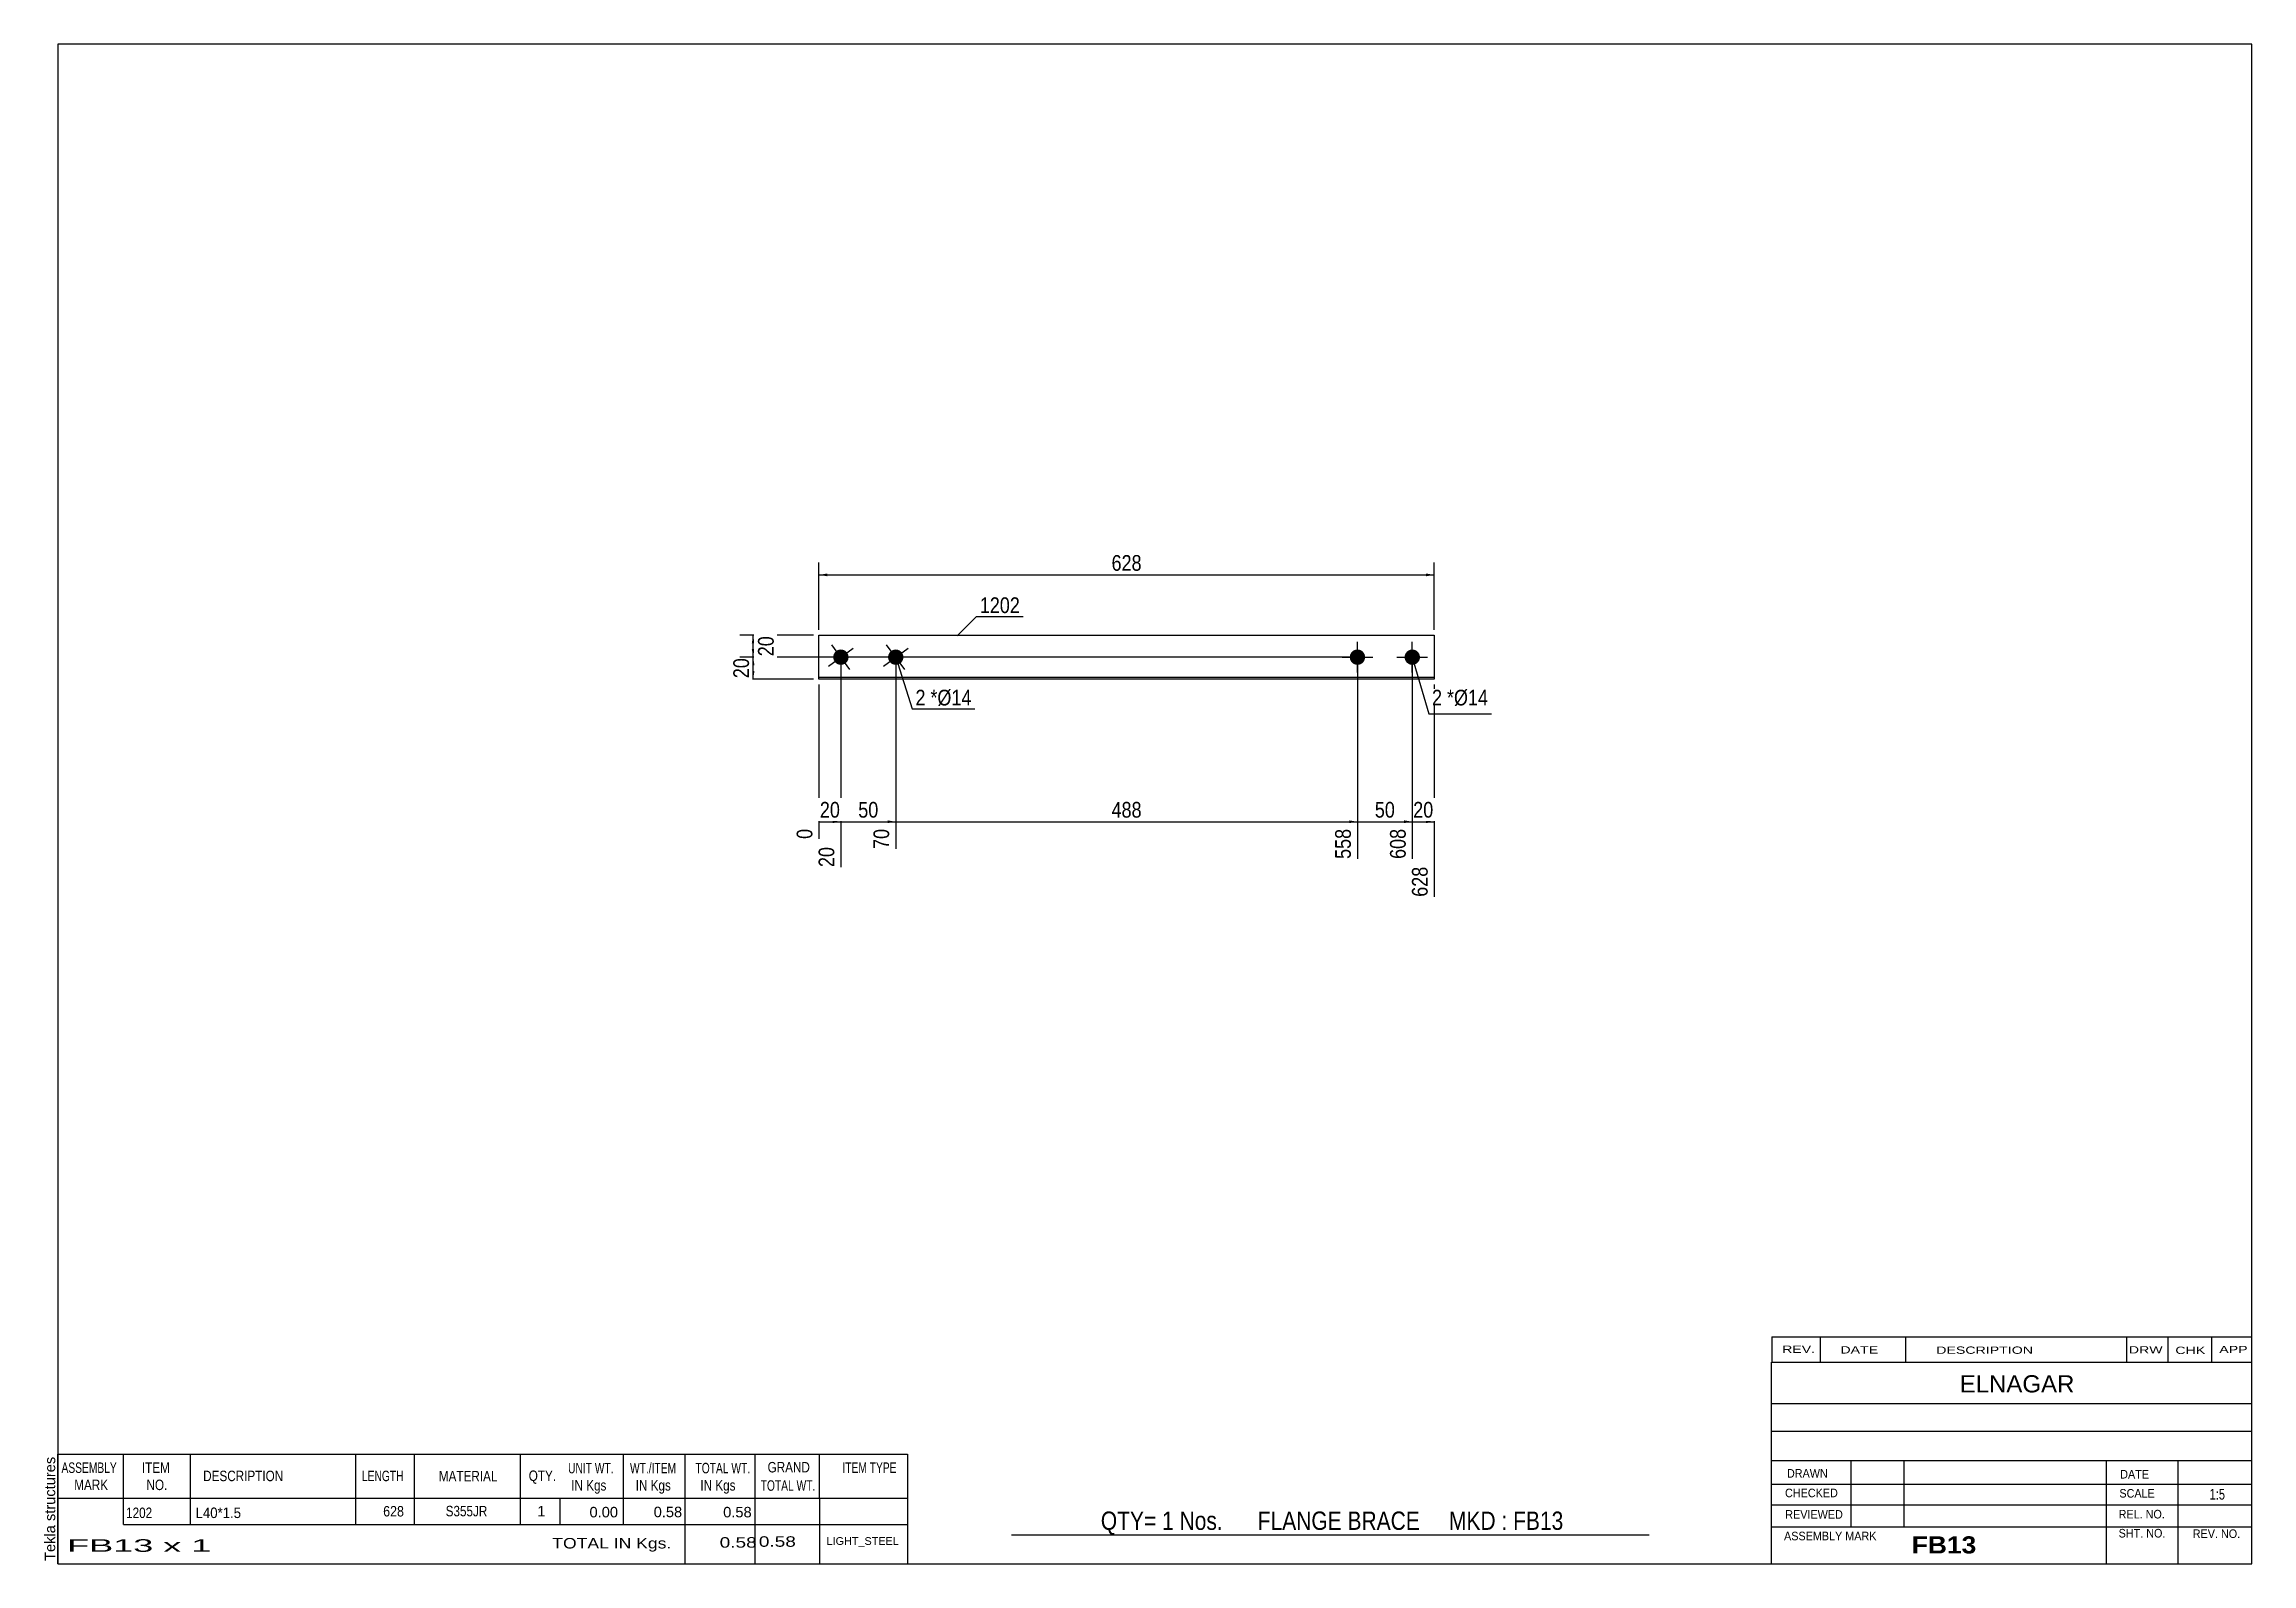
# Model space of a CAD drawing. Header units: millimetres. Extents: x 2 to 405, y 5 to 282.
import ezdxf

# ---------------------------------------------------------------- set-up
doc = ezdxf.new("R2010")
doc.units = ezdxf.units.MM
doc.styles.add('Arial', font='ARIAL.TTF', dxfattribs={"height": 0.2})
doc.styles.add('Arial Bold', font='ARIALBD.TTF', dxfattribs={"height": 0.2})
doc.styles.add('Arial Narrow', font='ARIALN.TTF', dxfattribs={"height": 0.2})

# ---------------------------------------------------------------- blocks, each defined once
blk = doc.blocks.new('Unknown-627396085-1209')
at = {"color": 5, "linetype": 'Continuous'}
for p, q in [((405, 282), (5, 282)), ((5, 282), (5, 5)), ((405, 5), (405, 282)), ((5, 5), (405, 5))]:
    blk.add_line(p, q, dxfattribs=at)
at = {"color": 174, "linetype": 'Continuous', "style": 'Arial'}
blk.add_text('Tekla structures', height=1.9102, rotation=90, dxfattribs=at).set_placement((4.5, 5.5))
blk = doc.blocks.new('Bolt-627396085-1268 - 1229')
at = {"linetype": 'Continuous'}
blk.add_hatch(color=3, dxfattribs=at).paths.add_polyline_path([(156.92, 171.38, -1), (158.58, 169.12, -1)])
at = {"color": 3, "linetype": 'Continuous'}
for p, q in [((155.5, 168.59), (160, 171.91)), ((159.41, 168), (156.09, 172.5))]:
    blk.add_line(p, q, dxfattribs=at)
blk = doc.blocks.new('Bolt-627396085-1273 - 1229')
at = {"linetype": 'Continuous'}
blk.add_hatch(color=3, dxfattribs=at).paths.add_polyline_path([(146.92, 171.38, -1), (148.58, 169.12, -1)])
at = {"color": 3, "linetype": 'Continuous'}
for p, q in [((145.5, 168.59), (150, 171.91)), ((149.41, 168), (146.09, 172.5))]:
    blk.add_line(p, q, dxfattribs=at)
blk = doc.blocks.new('Part-627396085-1325 - 1229')
at = {"color": 2, "linetype": 'Continuous'}
for p, q in [((143.75, 166.25), (143.75, 174.25)), ((143.75, 174.25), (199.93, 174.25)), ((200.03, 174.25), (255.93, 174.25)), ((255.93, 174.25), (255.93, 166.25)), ((199.93, 166.55), (143.75, 166.55)), ((199.93, 166.25), (143.75, 166.25)), ((255.93, 166.55), (200.03, 166.55)), ((255.93, 166.25), (200.03, 166.25))]:
    blk.add_line(p, q, dxfattribs=at)
blk = doc.blocks.new('Bolt-627396085-1309 - 1229')
at = {"linetype": 'Continuous'}
for points in [[(241.93, 171.65, -1), (241.93, 168.85, -1)], [(251.93, 171.65, -1), (251.93, 168.85, -1)]]:
    blk.add_hatch(color=3, dxfattribs=at).paths.add_polyline_path(points)
at = {"color": 3, "linetype": 'Continuous'}
for p, q in [((239.13, 170.25), (244.73, 170.25)), ((241.93, 167.45), (241.93, 173.05)), ((249.13, 170.25), (254.73, 170.25)), ((251.93, 167.45), (251.93, 173.05))]:
    blk.add_line(p, q, dxfattribs=at)
blk = doc.blocks.new('StraightDimension-627396085-1328 - 1229')
at = {"linetype": 'Continuous'}
for points in [[(131.5, 168.75), (131.75, 170.25), (132, 168.75)], [(132, 167.75), (131.75, 166.25), (131.5, 167.75)]]:
    blk.add_hatch(color=7, dxfattribs=at).paths.add_polyline_path(points)
at = {"color": 7, "linetype": 'Continuous'}
for p, q in [((240.93, 170.25), (129.5, 170.25)), ((131.75, 166.25), (131.75, 170.25)), ((142.75, 166.25), (129.5, 166.25))]:
    blk.add_line(p, q, dxfattribs=at)
at = {"color": 0}
blk.add_wipeout([(131.6, 170.68), (127.4, 170.68), (127.4, 165.82), (131.6, 165.82)], dxfattribs=at)
at = {"color": 3, "style": 'Arial Narrow'}
blk.add_text('20', height=2.863, rotation=90.0002, dxfattribs=at).set_placement((131, 166.42))
blk = doc.blocks.new('StraightDimension-627396085-1346 - 1229')
at = {"linetype": 'Continuous'}
for points in [[(131.5, 172.75), (131.75, 174.25), (132, 172.75)], [(132, 171.75), (131.75, 170.25), (131.5, 171.75)]]:
    blk.add_hatch(color=7, dxfattribs=at).paths.add_polyline_path(points)
at = {"color": 7, "linetype": 'Continuous'}
for p, q in [((142.75, 174.25), (129.35, 174.25)), ((131.75, 170.25), (131.75, 174.25)), ((240.93, 170.25), (129.35, 170.25))]:
    blk.add_line(p, q, dxfattribs=at)
at = {"color": 0}
blk.add_wipeout([(136.1, 174.68), (131.9, 174.68), (131.9, 169.82), (136.1, 169.82)], dxfattribs=at)
at = {"color": 3, "style": 'Arial Narrow'}
blk.add_text('20', height=2.863, rotation=90.0002, dxfattribs=at).set_placement((135.5, 170.42))
blk = doc.blocks.new('StraightDimension-627396085-1419 - 1229')
at = {"linetype": 'Continuous'}
for points in [[(145.25, 185), (143.75, 185.25), (145.25, 185.5)], [(254.43, 185.5), (255.93, 185.25), (254.43, 185)]]:
    blk.add_hatch(color=7, dxfattribs=at).paths.add_polyline_path(points)
at = {"color": 7, "linetype": 'Continuous'}
for p, q in [((143.75, 175.25), (143.75, 187.5)), ((143.75, 185.25), (255.93, 185.25)), ((255.93, 175.25), (255.93, 187.5))]:
    blk.add_line(p, q, dxfattribs=at)
at = {"color": 0}
blk.add_wipeout([(203.18, 185.4), (203.18, 189.6), (196.5, 189.6), (196.5, 185.4)], dxfattribs=at)
at = {"color": 3, "style": 'Arial Narrow'}
blk.add_text('628', height=2.863, dxfattribs=at).set_placement((197.1, 186))
blk = doc.blocks.new('StraightDimension-627396085-1693 - 1229')
at = {"linetype": 'Continuous'}
blk.add_hatch(color=7, dxfattribs=at).paths.add_polyline_path([(254.43, 140.5), (255.93, 140.25), (254.43, 140)])
at = {"color": 7, "linetype": 'Continuous'}
for p, q in [((251.93, 169.25), (251.93, 133.47)), ((255.93, 165.25), (255.93, 126.57)), ((251.93, 140.25), (255.93, 140.25))]:
    blk.add_line(p, q, dxfattribs=at)
at = {"color": 0}
blk.add_wipeout([(256.36, 140.4), (256.36, 144.6), (251.5, 144.6), (251.5, 140.4)], dxfattribs=at)
at = {"color": 0, "linetype": 'Continuous'}
blk.add_wipeout([(255.33, 132.65), (251.13, 132.65), (251.13, 125.97), (255.33, 125.97)], dxfattribs=at)
at = {"color": 3, "style": 'Arial Narrow'}
blk.add_text('20', height=2.863, dxfattribs=at).set_placement((252.1, 141))
at = {"color": 3, "linetype": 'Continuous', "style": 'Arial Narrow'}
blk.add_text('628', height=2.863, rotation=90.0002, dxfattribs=at).set_placement((254.73, 126.57))
blk = doc.blocks.new('StraightDimension-627396085-1694 - 1229')
at = {"linetype": 'Continuous'}
blk.add_hatch(color=7, dxfattribs=at).paths.add_polyline_path([(250.43, 140.5), (251.93, 140.25), (250.43, 140)])
at = {"color": 7, "linetype": 'Continuous'}
for p, q in [((241.93, 169.25), (241.93, 133.47)), ((251.93, 169.25), (251.93, 133.47)), ((241.93, 140.25), (251.93, 140.25))]:
    blk.add_line(p, q, dxfattribs=at)
at = {"color": 0}
blk.add_wipeout([(249.36, 140.4), (249.36, 144.6), (244.5, 144.6), (244.5, 140.4)], dxfattribs=at)
at = {"color": 0, "linetype": 'Continuous'}
blk.add_wipeout([(251.33, 139.55), (247.13, 139.55), (247.13, 132.87), (251.33, 132.87)], dxfattribs=at)
at = {"color": 3, "style": 'Arial Narrow'}
blk.add_text('50', height=2.863, dxfattribs=at).set_placement((245.1, 141))
at = {"color": 3, "linetype": 'Continuous', "style": 'Arial Narrow'}
blk.add_text('608', height=2.863, rotation=90.0002, dxfattribs=at).set_placement((250.73, 133.47))
blk = doc.blocks.new('StraightDimension-627396085-1695 - 1229')
at = {"linetype": 'Continuous'}
blk.add_hatch(color=7, dxfattribs=at).paths.add_polyline_path([(240.43, 140.5), (241.93, 140.25), (240.43, 140)])
at = {"color": 7, "linetype": 'Continuous'}
for p, q in [((157.75, 169.25), (157.75, 135.29)), ((241.93, 169.25), (241.93, 133.47)), ((157.75, 140.25), (241.93, 140.25))]:
    blk.add_line(p, q, dxfattribs=at)
at = {"color": 0}
blk.add_wipeout([(203.18, 140.4), (203.18, 144.6), (196.5, 144.6), (196.5, 140.4)], dxfattribs=at)
at = {"color": 0, "linetype": 'Continuous'}
blk.add_wipeout([(241.33, 139.55), (237.13, 139.55), (237.13, 132.87), (241.33, 132.87)], dxfattribs=at)
at = {"color": 3, "style": 'Arial Narrow'}
blk.add_text('488', height=2.863, dxfattribs=at).set_placement((197.1, 141))
at = {"color": 3, "linetype": 'Continuous', "style": 'Arial Narrow'}
blk.add_text('558', height=2.863, rotation=90.0002, dxfattribs=at).set_placement((240.73, 133.47))
blk = doc.blocks.new('StraightDimension-627396085-1696 - 1229')
at = {"linetype": 'Continuous'}
blk.add_hatch(color=7, dxfattribs=at).paths.add_polyline_path([(156.25, 140.5), (157.75, 140.25), (156.25, 140)])
at = {"color": 7, "linetype": 'Continuous'}
for p, q in [((147.75, 169.25), (147.75, 131.99)), ((157.75, 169.25), (157.75, 135.29)), ((147.75, 140.25), (157.75, 140.25))]:
    blk.add_line(p, q, dxfattribs=at)
at = {"color": 0}
blk.add_wipeout([(155.18, 140.4), (155.18, 144.6), (150.32, 144.6), (150.32, 140.4)], dxfattribs=at)
at = {"color": 0, "linetype": 'Continuous'}
blk.add_wipeout([(157.15, 139.55), (152.95, 139.55), (152.95, 134.69), (157.15, 134.69)], dxfattribs=at)
at = {"color": 3, "style": 'Arial Narrow'}
blk.add_text('50', height=2.863, dxfattribs=at).set_placement((150.92, 141))
at = {"color": 3, "linetype": 'Continuous', "style": 'Arial Narrow'}
blk.add_text('70', height=2.863, rotation=90.0002, dxfattribs=at).set_placement((156.55, 135.29))
blk = doc.blocks.new('StraightDimension-627396085-1697 - 1229')
at = {"linetype": 'Continuous'}
blk.add_hatch(color=7, dxfattribs=at).paths.add_polyline_path([(146.25, 140.5), (147.75, 140.25), (146.25, 140)])
at = {"color": 7, "linetype": 'Continuous'}
for p, q in [((147.75, 169.25), (147.75, 131.99)), ((143.75, 165.25), (143.75, 137.12)), ((143.75, 140.25), (147.75, 140.25))]:
    blk.add_line(p, q, dxfattribs=at)
at = {"color": 0}
blk.add_wipeout([(148.18, 140.4), (148.18, 144.6), (143.32, 144.6), (143.32, 140.4)], dxfattribs=at)
at = {"color": 0, "linetype": 'Continuous'}
blk.add_wipeout([(147.15, 136.25), (142.95, 136.25), (142.95, 131.39), (147.15, 131.39)], dxfattribs=at)
blk.add_wipeout([(143.15, 139.55), (138.95, 139.55), (138.95, 136.52), (143.15, 136.52)], dxfattribs=at)
at = {"color": 3, "style": 'Arial Narrow'}
blk.add_text('20', height=2.863, dxfattribs=at).set_placement((143.92, 141))
at = {"color": 3, "linetype": 'Continuous', "style": 'Arial Narrow'}
for s, height, p in [('0', 2.86, (142.55, 137.12)), ('20', 2.863, (146.55, 131.99))]:
    blk.add_text(s, height=height, rotation=90.0002, dxfattribs=at).set_placement(p)
blk = doc.blocks.new('CBS_BOM-627396085-1779')
at = {"color": 7, "linetype": 'Continuous'}
for p, q in [((4.97, 16.97), (4.97, 24.97)), ((4.97, 24.97), (159.89, 24.97)), ((16.97, 16.97), (16.97, 24.97)), ((29.16, 16.97), (29.16, 24.97)), ((59.32, 16.97), (59.32, 24.97)), ((70, 16.97), (70, 24.97)), ((89.32, 16.97), (89.32, 24.97)), ((108.12, 16.97), (108.12, 24.97)), ((119.33, 16.97), (119.33, 24.97)), ((132.12, 16.97), (132.12, 24.97)), ((143.87, 16.97), (143.87, 24.97)), ((159.89, 24.96), (159.89, 16.98)), ((4.97, 16.97), (159.89, 16.97)), ((4.97, 12.17), (4.97, 16.97)), ((16.97, 12.17), (16.97, 16.97)), ((29.16, 12.17), (29.16, 16.97)), ((59.32, 12.17), (59.32, 16.97)), ((70, 12.17), (70, 16.97)), ((89.32, 12.17), (89.32, 16.97)), ((96.58, 12.17), (96.58, 16.97)), ((108.12, 12.17), (108.12, 16.97)), ((119.33, 12.17), (119.33, 16.97)), ((132.12, 12.17), (132.12, 16.97)), ((143.89, 12.17), (143.89, 16.97)), ((159.89, 16.97), (159.89, 12.17)), ((4.97, 4.97), (4.97, 12.15)), ((16.97, 12.17), (159.89, 12.17)), ((119.33, 4.97), (119.33, 12.15)), ((132.12, 4.97), (132.12, 12.15)), ((143.93, 4.97), (143.93, 12.15)), ((159.89, 12.17), (159.89, 4.97)), ((4.97, 4.97), (159.89, 4.97))]:
    blk.add_line(p, q, dxfattribs=at)
at = {"color": 3, "linetype": 'Continuous', "style": 'Arial'}
for s, height, width, p in [('ASSEMBLY', 1.91, 0.7, (5.65, 21.54)), ('MARK', 1.91, 0.8, (7.97, 18.41)), ('ITEM', 1.91, 0.8, (20.3, 21.54)), ('NO.', 1.91, 0.8, (21.15, 18.41)), ('DESCRIPTION', 1.9102, 0.8, (31.48, 20.04)), ('LENGTH', 1.91, 0.7, (60.43, 20.04)), ('MATERIAL', 1.91, 0.8, (74.45, 19.99)), ('QTY.', 1.91, 0.8, (90.84, 20.07)), ('UNIT WT.', 1.91, 0.7, (98.01, 21.47)), ('IN Kgs', 1.91, 0.8, (98.59, 18.33)), ('WT./ITEM', 1.91, 0.7, (109.3, 21.47)), ('IN Kgs', 1.91, 0.8, (110.34, 18.33)), ('TOTAL WT.', 1.91, 0.7, (121.24, 21.47)), ('IN Kgs', 1.91, 0.8, (122.13, 18.33)), ('TOTAL WT.', 1.91, 0.7, (133.13, 18.29)), ('GRAND', 1.91, 0.8, (134.39, 21.63)), ('ITEM TYPE', 1.91, 0.7, (148.03, 21.55))]:
    blk.add_text(s, height=height, dxfattribs=dict(at, width=width)).set_placement(p)
at = {"color": 7, "linetype": 'Continuous', "style": 'Arial'}
for s, width, p in [('1202', 0.8, (17.43, 13.32)), ('L40*1.5', 0.9, (30.1, 13.32)), ('628', 0.85, (64.3, 13.6)), ('S355JR', 0.8, (75.69, 13.63))]:
    blk.add_text(s, height=1.91, dxfattribs=dict(at, width=width)).set_placement(p)
for s, p in [('1', (92.41, 13.63)), ('0.00', (101.92, 13.44)), ('0.58', (113.62, 13.47)), ('0.58', (126.29, 13.44))]:
    blk.add_text(s, height=1.91, dxfattribs=at).set_placement(p)
at = {"color": 6, "linetype": 'Continuous', "style": 'Arial'}
for s, height, width, p in [('FB13 x 1', 2.292, 2.05, (6.69, 7.16)), ('TOTAL IN Kgs.', 1.9102, 1.2, (95.13, 7.77)), ('0.58', 1.91, 1.3, (125.65, 7.92)), ('0.58', 1.91, 1.3, (132.79, 8.08))]:
    blk.add_text(s, height=height, dxfattribs=dict(at, width=width)).set_placement(p)
blk.add_text('LIGHT_STEEL', height=1.4135, dxfattribs=at).set_placement((145.14, 8.42))
blk = doc.blocks.new('CBS_CALLOFF-627396085-1780')
at = {"color": 7, "linetype": 'Continuous'}
blk.add_line((178.88, 10.27), (295.11, 10.25), dxfattribs=at)
at = {"color": 3, "linetype": 'Continuous', "style": 'Arial Narrow'}
blk.add_text('QTY= 1 Nos.      FLANGE BRACE     MKD : FB13', height=3.3405, dxfattribs=at).set_placement((195.14, 11.16))
blk = doc.blocks.new('CBS_NAME_BLOG-627396085-1781')
at = {"color": 7, "linetype": 'Continuous'}
for p, q in [((317.41, 41.75), (404.93, 41.75)), ((317.41, 5.04), (317.41, 41.75)), ((317.41, 34.21), (404.93, 34.21)), ((317.48, 29.16), (405, 29.16)), ((317.41, 23.79), (404.93, 23.79)), ((331.93, 11.68), (331.93, 23.78)), ((341.62, 11.71), (341.62, 23.78)), ((378.53, 5.04), (378.53, 23.77)), ((391.58, 5.04), (391.58, 23.78)), ((317.42, 19.49), (405, 19.51)), ((317.41, 15.74), (404.93, 15.74)), ((317.41, 11.7), (404.93, 11.7)), ((317.41, 5), (405, 5))]:
    blk.add_line(p, q, dxfattribs=at)
at = {"color": 3, "linetype": 'Continuous', "style": 'Arial'}
blk.add_text('ELNAGAR', height=3.133, dxfattribs=at).set_placement((351.73, 36.22))
at = {"color": 3, "linetype": 'Continuous'}
for s, height, style, width, p in [('DRAWN', 1.566, 'Arial', 0.9, (320.24, 20.68)), ('DATE', 1.566, 'Arial', 0.9, (381, 20.52)), ('CHECKED', 1.566, 'Arial', 0.9, (319.89, 17.11)), ('SCALE', 1.566, 'Arial', 0.9, (380.85, 17.04)), ('1:5', 1.957, 'Arial Narrow', 0.9, (397.3, 16.68)), ('REVIEWED', 1.566, 'Arial', 0.9, (319.93, 13.19)), ('REL. NO.', 1.566, 'Arial', 0.9, (380.71, 13.24)), ('ASSEMBLY MARK', 1.5663, 'Arial', 0.9, (319.71, 9.26)), ('FB13', 3.131, 'Arial Bold', 1.1, (342.99, 6.86)), ('SHT. NO.', 1.566, 'Arial', 0.9, (380.71, 9.77)), ('REV. NO.', 1.566, 'Arial', 0.9, (394.23, 9.68))]:
    blk.add_text(s, height=height, dxfattribs=dict(at, style=style, width=width)).set_placement(p)
blk = doc.blocks.new('CBS_REVISION-627396085-1782')
at = {"color": 7, "linetype": 'Continuous'}
for p, q in [((317.49, 46.38), (404.99, 46.38)), ((317.49, 46.38), (317.49, 41.75)), ((326.29, 46.38), (326.29, 41.75)), ((341.88, 46.38), (341.88, 41.81)), ((382.14, 46.38), (382.14, 41.75)), ((389.68, 46.38), (389.68, 41.75)), ((397.63, 46.38), (397.63, 41.75)), ((317.49, 41.75), (404.99, 41.75))]:
    blk.add_line(p, q, dxfattribs=at)
at = {"color": 7, "style": 'Arial Narrow', "width": 1.7}
for s, height, p in [('REV.', 1.326, (319.35, 43.43)), ('DATE', 1.326, (329.98, 43.31)), ('DESCRIPTION', 1.3257, (347.46, 43.26)), ('DRW', 1.326, (382.57, 43.32)), ('CHK', 1.326, (391.06, 43.23)), ('APP', 1.326, (399.06, 43.38))]:
    blk.add_text(s, height=height, dxfattribs=at).set_placement(p)
blk = doc.blocks.new('MarkSet-627396085-1507 - 1229')
at = {"color": 0}
blk.add_wipeout([(163.18, 161.45), (163.18, 164.45), (161.35, 164.45), (161.35, 161.45)], dxfattribs=at)
blk.add_wipeout([(163.18, 161.45), (163.18, 164.45), (161.35, 164.45), (161.35, 161.45)], dxfattribs=at)
at = {"color": 7, "linetype": 'Continuous'}
blk.add_line((157.75, 170.25), (160.75, 160.85), dxfattribs=at)
at = {"color": 0}
blk.add_wipeout([(165.35, 161.45), (165.35, 164.45), (164.08, 164.45), (164.08, 161.45)], dxfattribs=at)
blk.add_wipeout([(165.35, 161.45), (165.35, 164.45), (164.08, 164.45), (164.08, 161.45)], dxfattribs=at)
at = {"color": 3, "style": 'Arial Narrow'}
blk.add_text('2', height=2.86, dxfattribs=at).set_placement((161.35, 161.45))
at = {"color": 0}
blk.add_wipeout([(171.57, 161.45), (171.57, 164.45), (165.35, 164.45), (165.35, 161.45)], dxfattribs=at)
blk.add_wipeout([(171.57, 161.45), (171.57, 164.45), (165.35, 164.45), (165.35, 161.45)], dxfattribs=at)
at = {"color": 7, "linetype": 'Continuous'}
blk.add_line((160.75, 160.85), (172.17, 160.85), dxfattribs=at)
at = {"color": 3, "style": 'Arial Narrow'}
for s, height, p in [('*', 2.86, (164.08, 161.45)), ('Ø14', 2.863, (165.35, 161.45))]:
    blk.add_text(s, height=height, dxfattribs=at).set_placement(p)
blk = doc.blocks.new('Mark-627396085-1321 - 1229')
at = {"color": 0}
blk.add_wipeout([(180.4, 178.29), (180.4, 181.29), (173.08, 181.29), (173.08, 178.29)], dxfattribs=at)
blk.add_wipeout([(180.4, 178.29), (180.4, 181.29), (173.08, 181.29), (173.08, 178.29)], dxfattribs=at)
at = {"color": 7, "linetype": 'Continuous'}
for p, q in [((168.95, 174.15), (172.48, 177.69)), ((172.48, 177.69), (181, 177.69))]:
    blk.add_line(p, q, dxfattribs=at)
at = {"color": 3, "style": 'Arial Narrow'}
blk.add_text('1202', height=2.863, dxfattribs=at).set_placement((173.08, 178.29))
blk = doc.blocks.new('Mark-627396085-1305 - 1229')
at = {"color": 0}
blk.add_wipeout([(257.36, 161.45), (257.36, 164.45), (255.53, 164.45), (255.53, 161.45)], dxfattribs=at)
blk.add_wipeout([(257.36, 161.45), (257.36, 164.45), (255.53, 164.45), (255.53, 161.45)], dxfattribs=at)
at = {"color": 7, "linetype": 'Continuous'}
blk.add_line((251.93, 170.25), (254.93, 159.95), dxfattribs=at)
at = {"color": 0}
blk.add_wipeout([(259.53, 161.45), (259.53, 164.45), (258.26, 164.45), (258.26, 161.45)], dxfattribs=at)
blk.add_wipeout([(259.53, 161.45), (259.53, 164.45), (258.26, 164.45), (258.26, 161.45)], dxfattribs=at)
at = {"color": 3, "style": 'Arial Narrow'}
blk.add_text('2', height=2.86, dxfattribs=at).set_placement((255.53, 161.45))
at = {"color": 0}
blk.add_wipeout([(265.75, 161.45), (265.75, 164.45), (259.53, 164.45), (259.53, 161.45)], dxfattribs=at)
blk.add_wipeout([(265.75, 161.45), (265.75, 164.45), (259.53, 164.45), (259.53, 161.45)], dxfattribs=at)
at = {"color": 7, "linetype": 'Continuous'}
blk.add_line((254.93, 159.95), (266.35, 159.95), dxfattribs=at)
at = {"color": 3, "style": 'Arial Narrow'}
for s, height, p in [('*', 2.86, (258.26, 161.45)), ('Ø14', 2.863, (259.53, 161.45))]:
    blk.add_text(s, height=height, dxfattribs=at).set_placement(p)

msp = doc.modelspace()

# ---------------------------------------------------------------- block references
for name in ['Unknown-627396085-1209', 'Part-627396085-1325 - 1229', 'Bolt-627396085-1273 - 1229', 'Bolt-627396085-1268 - 1229', 'Bolt-627396085-1309 - 1229', 'CBS_REVISION-627396085-1782', 'CBS_NAME_BLOG-627396085-1781', 'CBS_BOM-627396085-1779', 'CBS_CALLOFF-627396085-1780']:
    msp.add_blockref(name, (0, 0))

# ---------------------------------------------------------------- next in the draw order: block references
for name in ['StraightDimension-627396085-1328 - 1229', 'StraightDimension-627396085-1693 - 1229']:
    msp.add_blockref(name, (0, 0))

# ---------------------------------------------------------------- next in the draw order: block references
msp.add_blockref('StraightDimension-627396085-1346 - 1229', (0, 0))

# ---------------------------------------------------------------- next in the draw order: block references
for name in ['StraightDimension-627396085-1419 - 1229', 'StraightDimension-627396085-1694 - 1229']:
    msp.add_blockref(name, (0, 0))

# ---------------------------------------------------------------- next in the draw order: block references
for name in ['Mark-627396085-1321 - 1229', 'StraightDimension-627396085-1695 - 1229', 'Mark-627396085-1305 - 1229']:
    msp.add_blockref(name, (0, 0))

# ---------------------------------------------------------------- next in the draw order: block references
msp.add_blockref('StraightDimension-627396085-1696 - 1229', (0, 0))

# ---------------------------------------------------------------- next in the draw order: block references
for name in ['StraightDimension-627396085-1697 - 1229', 'MarkSet-627396085-1507 - 1229']:
    msp.add_blockref(name, (0, 0))

doc.saveas('drawing.dxf')
